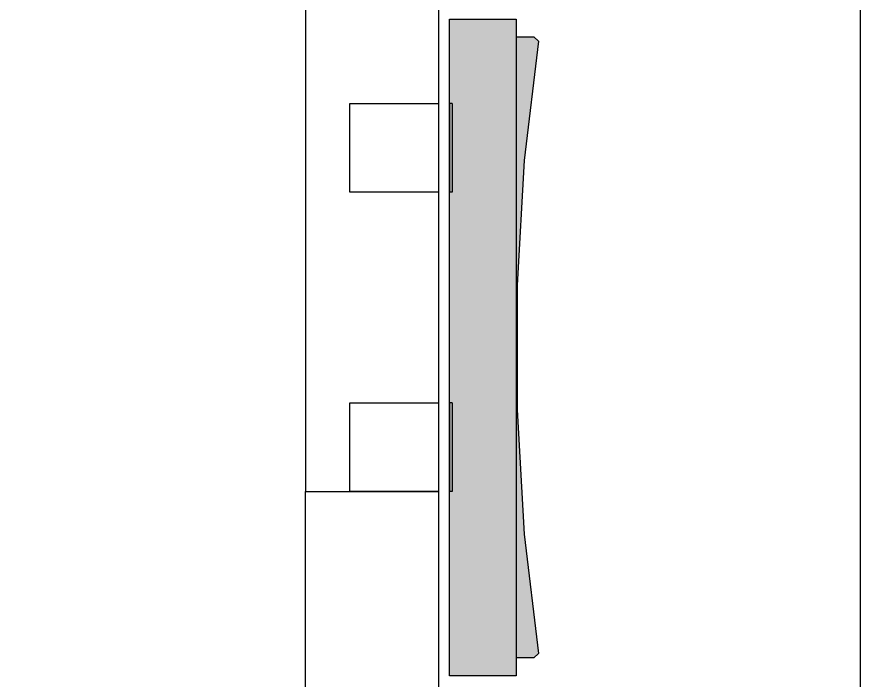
# Model space of a CAD drawing. Header units: millimetres. Extents: x 2519235 to 7246330, y 25937 to 201821.
# Drawn here: x 2751644 to 2753544, y 79939 to 81434 of the extents above; entities that cross this region are included whole.
import ezdxf

# ---------------------------------------------------------------- set-up
doc = ezdxf.new("R2010")
doc.units = ezdxf.units.MM
doc.set_wipeout_variables(frame=1)
for name, color, linetype in [('000 - CONCRETE_COL_CUT_COLOR_1', 7, 'Continuous'), ('000 - CONCRETE_COL_HATCH_', 7, 'Continuous'), ('000 - CONCRETE_COL_WIPEOUT_', 7, 'Continuous'), ('000 - CONCRETE_PRECAST_CUT_COLOR_4', 7, 'Continuous'), ('_PLATE-200', 7, 'Continuous'), ('_Wall-PRECAST', 7, 'Continuous'), ('Xref-PLAN-106.940$0$_Beam', 7, 'Continuous'), ('Xref-PLAN-106.940$0$_C500-300', 7, 'Continuous')]:
    doc.layers.add(name, color=color, linetype=linetype)

# ---------------------------------------------------------------- blocks, each defined once
blk = doc.blocks.new('*U2089')
at = {"layer": '000 - CONCRETE_COL_HATCH_'}
h = blk.add_hatch(dxfattribs=at)
h.set_pattern_fill('AR-CONC', scale=0.04)
h.set_pattern_definition([(50, (2020.0045, -910386.8257), (7.28738676, -0.63756342), [0.762, -8.382]), (355, (2020.0045, -910386.826), (-1.40973686, 7.64227381), [0.6096, -6.705623367]), (100.4514447, (2020.612, -910386.879), (5.877649884, 7.004710076), [0.64760035, -7.123609784]), (46.1842, (2020.0045, -910384.794), (10.84316164, -1.68169312), [1.143, -12.573]), (96.6355576, (2020.908, -910384.934), (9.49616536, 9.89704498), [0.97140093, -10.68542433]), (351.1841512, (2020.004, -910384.794), (9.49616536, 9.89704498), [0.91439868, -10.05838928]), (21, (2021.0205, -910385.3017), (6.06457565, -4.090607927), [0.762, -8.382]), (326, (2021.0205, -910385.302), (2.472081134, 7.367518645), [0.6096, -6.7056]), (71.451445, (2021.526, -910385.6426), (8.53665677, 3.276910755), [0.64760035, -7.123597504]), (37.5, (2020.0045, -910386.8257), (0.12354413, 3.382201555), [0, -6.62432, 0, -6.8072, 0, -6.731]), (7.5, (2020.0045, -910386.8257), (2.6727865, 4.007222993), [0, -3.88112, 0, -6.47192, 0, -2.5654]), (327.5, (2017.7388, -910386.8257), (5.423623807, -0.22914976), [0, -2.54, 0, -7.9248, 0, -10.5156]), (317.5, (2016.723, -910386.8257), (5.925167255, 1.017059641), [0, -3.302, 0, -5.26288, 0, -7.4676])])
h.paths.add_polyline_path([(0, 0), (150, 0), (150, -40), (190, -40), (200, -50), (168, -319.1), (152, -599.5), (152, -880.5), (168, -1160.9), (200, -1430), (190, -1440), (150, -1440), (150, -1480), (0, -1480)])
at = {"layer": '000 - CONCRETE_COL_CUT_COLOR_1', "color": 7, "lineweight": -2}
blk.add_lwpolyline([(0, 0), (150, 0), (150, -40), (190, -40), (200, -50), (168, -319.1), (152, -599.5), (152, -880.5), (168, -1160.9), (200, -1430), (190, -1440), (150, -1440), (150, -1480), (0, -1480), (0, -1480), (0, -1480), (0, -1480), (0, -1480), (0, -1480), (0, -1480), (0, -1480), (0, -1480), (0, -1480), (0, -1480), (0, -1480), (0, -1480), (0, -1480), (0, -1480), (0, -1480), (0, -1480), (0, -1480), (0, -1480), (0, -1480), (0, -1480), (0, -1480), (0, -1480), (0, -1480), (0, -1480), (0, -1480), (0, -1480), (0, -1480), (0, -1480), (0, -1480), (0, -1480), (0, -1480), (0, -1480), (0, -1480), (0, -1480)], close=True, dxfattribs=at)
blk = doc.blocks.new('Xref-PLAN-106.940')
at = {"layer": 'Xref-PLAN-106.940$0$_Beam', "color": 7}
for p, q in [((153369.2, 22958.4), (153369.2, 16058.4)), ((153669.2, 22958.4), (153669.2, 16058.4))]:
    blk.add_line(p, q, dxfattribs=at)
at = {"layer": 'Xref-PLAN-106.940$0$_C500-300', "color": 7}
blk.add_lwpolyline([(153369.2, 16058.4), (153669.2, 16058.4), (153669.2, 15158.4), (153369.2, 15158.4)], close=True, dxfattribs=at)
blk = doc.blocks.new('W-1-PP17-ENT1_REV03_20260817-115107_UPPER_ROOF_EXPL')
at = {"layer": '_PLATE-200', "color": 7}
for points in [[(18050, -6325), (18050, -6525), (17850, -6525), (17850, -6325)], [(18050, -7000), (18050, -7200), (17850, -7200), (17850, -7000)]]:
    blk.add_lwpolyline(points, close=True, dxfattribs=at)
at = {"layer": '_Wall-PRECAST', "color": 7}
for p, q in [((18075, -7615), (18075, -6135)), ((18075, -6135), (18225, -6135)), ((18225, -6135), (18225, -7615)), ((18225, -6175), (18265, -6175)), ((18275, -6185), (18243, -6454.1)), ((18265, -6175), (18275, -6185)), ((18075, -6325), (18075, -6525)), ((18081, -6325), (18075, -6325)), ((18075, -6325), (18075, -6525)), ((18081, -6325), (18075, -6325)), ((18081, -6325), (18081, -6525)), ((18081, -6325), (18081, -6525)), ((18243, -6454.1), (18227, -6734.5)), ((18081, -6525), (18075, -6525)), ((18081, -6525), (18075, -6525)), ((18227, -6734.5), (18227, -7015.5)), ((18075, -7000), (18075, -7200)), ((18081, -7000), (18075, -7000)), ((18075, -7000), (18075, -7200)), ((18081, -7000), (18075, -7000)), ((18081, -7000), (18081, -7200)), ((18081, -7000), (18081, -7200)), ((18227, -7015.5), (18243, -7295.9)), ((18081, -7200), (18075, -7200)), ((18081, -7200), (18075, -7200)), ((18243, -7295.9), (18275, -7565)), ((18265, -7575), (18225, -7575)), ((18275, -7565), (18265, -7575)), ((18225, -7615), (18075, -7615))]:
    blk.add_line(p, q, dxfattribs=at)
at = {"color": 7}
blk.add_blockref('Xref-PLAN-106.940', (-135619.3, -23258.4), dxfattribs=at)
at = {"layer": '000 - CONCRETE_PRECAST_CUT_COLOR_4', "color": 7}
blk.add_blockref('*U2089', (18075, -6135), dxfattribs=at)

msp = doc.modelspace()

# ---------------------------------------------------------------- block references
at = {"color": 7}
msp.add_blockref('W-1-PP17-ENT1_REV03_20260817-115107_UPPER_ROOF_EXPL', (2734544.161, 87563.69), dxfattribs=at)

# ---------------------------------------------------------------- next in the draw order: linework, layer by layer
at = {"layer": 'Defpoints', "color": 7}
msp.add_lwpolyline([(2753544.057, 68477.178), (2714852.039, 68477.178), (2714852.039, 90677.177), (2753544.057, 90677.177)], close=True, dxfattribs=at)

doc.saveas('drawing.dxf')
